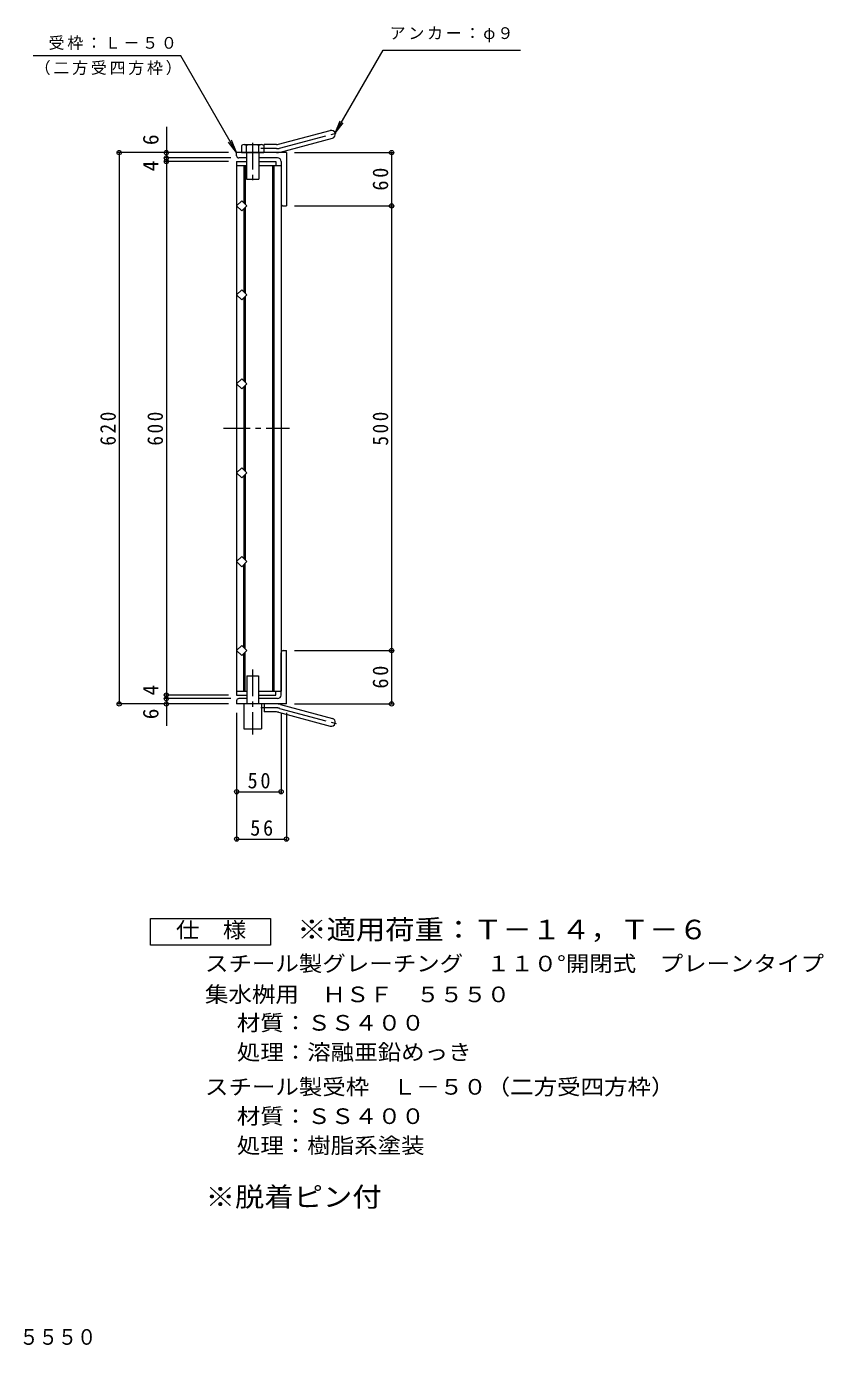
# Model space of a CAD drawing. Units: millimetres, scale not verified. Extents: x -895 to 1060, y -823 to 783.
# Drawn here: x 163 to 1060, y -823 to 662 of the extents above; entities that cross this region are included whole.
import ezdxf
from ezdxf.enums import TextEntityAlignment as Align

# ---------------------------------------------------------------- set-up
doc = ezdxf.new("R2010")
doc.units = ezdxf.units.MM
doc.header["$LTSCALE"] = 6
doc.header["$PDMODE"] = 32
doc.header["$PDSIZE"] = 4.8
doc.linetypes.add('CHAIN1', pattern=[8, 5, -1, 1, -1])
doc.linetypes.add('CHAIN2', pattern=[12, 9, -1, 1, -1])
for name, color, linetype, lineweight in [('A-1', 2, 'Continuous', 9), ('A-2', 3, 'Continuous', 9), ('A-4', 7, 'Continuous', 9), ('A-5', 7, 'Continuous', 9), ('A-9', 4, 'Continuous', 9), ('F-4_F-4ﾚｲﾔ', 2, 'Continuous', 9)]:
    doc.layers.add(name, color=color, linetype=linetype, lineweight=lineweight)
doc.layers.add('F-5_F-5ﾚｲﾔ', color=2, linetype='Continuous')
doc.styles.add('ＭＳ ゴシック', font='')
doc.styles.get('ＭＳ ゴシック').set_extended_font_data('MS Gothic')

msp = doc.modelspace()

# ---------------------------------------------------------------- linework, layer by layer
at = {"layer": 'A-1'}
for p, q in [((446.874, 529.335), (505.065, 544.927)), ((449.204, 520.642), (507.395, 536.234)), ((399.73, 516.528), (399.73, 520.028)), ((455.73, 520.028), (399.73, 520.028)), ((430.73, 520.028), (430.73, 529.028)), ((444.545, 529.028), (430.73, 529.028)), ((455.73, 520.028), (455.73, 460.028)), ((410.73, 514.028), (402.23, 514.028)), ((445.73, 514.028), (424.73, 514.028)), ((449.73, 510.028), (449.73, 462.528)), ((452.23, 460.028), (455.73, 460.028)), ((449.73, -89.972), (449.73, -42.472)), ((452.23, -39.972), (455.73, -39.972)), ((455.73, -99.972), (455.73, -39.972)), ((399.73, -96.472), (399.73, -99.972)), ((455.73, -99.972), (399.73, -99.972)), ((411.23, -93.972), (402.23, -93.972)), ((445.73, -93.972), (424.23, -93.972)), ((430.73, -99.972), (430.73, -108.972)), ((449.204, -100.585), (507.395, -116.178)), ((444.545, -108.972), (430.73, -108.972)), ((446.874, -109.279), (505.065, -124.871))]:
    msp.add_line(p, q, dxfattribs=at)
at = {"layer": 'A-1', "linetype": 'CHAIN2'}
for p, q in [((448.039, 524.988), (513.206, 542.45)), ((444.545, 524.528), (426.925, 524.528)), ((444.545, -104.472), (426.925, -104.472)), ((448.039, -104.932), (513.206, -122.393))]:
    msp.add_line(p, q, dxfattribs=at)
at = {"layer": 'A-1'}
for centre, radius, start, end in [((506.23, 540.581), 4.5, 285.00014, 104.99991), ((444.545, 538.028), 9, 270, 285.00002), ((444.545, 538.028), 18, 270, 285), ((402.23, 516.528), 2.5, 180, 270), ((445.73, 510.028), 4, 0, 90), ((452.23, 462.528), 2.5, 180, 266.38774), ((452.23, 462.528), 2.5, 266.38774, 270), ((452.23, -42.472), 2.5, 90, 180), ((402.23, -96.472), 2.5, 90, 180), ((444.545, -117.972), 18, 74.99998, 89.99998), ((445.73, -89.972), 4, 270, 0), ((444.545, -117.972), 9, 74.99998, 90), ((506.23, -120.524), 4.5, 255.00008, 74.99986)]:
    msp.add_arc(centre, radius, start, end, dxfattribs=at)
at = {"layer": 'A-1', "linetype": 'CHAIN2'}
for centre, start, end in [((444.545, 538.028), 270, 284.99995), ((444.545, -117.972), 75.00005, 90)]:
    msp.add_arc(centre, 13.5, start, end, dxfattribs=at)
at = {"layer": 'A-2'}
for p, q in [((399.73, 510.028), (399.73, -89.972)), ((399.73, 510.028), (410.73, 510.028)), ((399.73, 505.528), (410.73, 505.528)), ((407.73, 505.528), (407.73, 463.342)), ((409.23, 505.528), (409.23, 461.842)), ((424.73, 510.028), (443.73, 510.028)), ((424.73, 505.528), (449.73, 505.528)), ((440.23, 505.528), (440.23, -85.472)), ((441.73, 505.528), (441.73, -85.472)), ((443.73, 510.028), (443.73, 505.528)), ((449.73, 505.528), (449.73, -85.472)), ((407.73, 456.715), (407.73, 363.342)), ((409.23, 458.215), (409.23, 361.842)), ((399.73, 360.028), (405.387, 365.685)), ((405.387, 365.685), (411.043, 360.028)), ((407.73, 356.715), (407.73, 263.342)), ((409.23, 358.215), (409.23, 261.842)), ((399.73, 260.028), (405.387, 265.685)), ((405.387, 265.685), (411.043, 260.028)), ((407.73, 256.715), (407.73, 163.342)), ((409.23, 258.215), (409.23, 161.842)), ((399.73, 160.028), (405.387, 154.371)), ((405.387, 154.371), (411.043, 160.028)), ((407.73, 156.714), (407.73, 63.342)), ((409.23, 158.214), (409.23, 61.842)), ((399.73, 60.028), (405.387, 54.371)), ((405.387, 54.371), (411.043, 60.028)), ((407.73, -36.658), (407.73, 56.714)), ((409.23, -38.158), (409.23, 58.214)), ((407.73, -85.472), (407.73, -43.286)), ((409.23, -85.472), (409.23, -41.786)), ((399.73, -85.472), (411.23, -85.472)), ((424.23, -85.472), (449.73, -85.472)), ((399.73, -89.972), (411.23, -89.972))]:
    msp.add_line(p, q, dxfattribs=at)
at = {"layer": 'A-2', "linetype": 'CHAIN1'}
msp.add_line((385.091, 210.028), (459.309, 210.028), dxfattribs=at)
at = {"layer": 'A-2'}
for points in [[(411.043, 460.028), (405.387, 454.372), (399.73, 460.028), (405.387, 465.685)], [(411.043, -39.972), (405.387, -34.315), (399.73, -39.972), (405.387, -45.629)]]:
    msp.add_lwpolyline(points, close=True, dxfattribs=at)
for points in [[(411.043, 360.028), (405.387, 354.372), (399.73, 360.028)], [(411.043, 260.028), (405.387, 254.372), (399.73, 260.028)], [(411.043, 160.028), (405.387, 165.685), (399.73, 160.028)], [(411.043, 60.028), (405.387, 65.685), (399.73, 60.028)], [(424.23, -89.972), (443.73, -89.972), (443.73, -85.472)]]:
    msp.add_lwpolyline(points, dxfattribs=at)
at = {"layer": 'A-4'}
for p, q in [((320.649, 549.197), (320.649, -124.561)), ((390.73, 520.028), (265.768, 520.028)), ((267.568, 520.028), (267.568, -99.972)), ((329.649, 520.028), (322.449, 520.028)), ((464.73, 520.028), (575.854, 520.028)), ((574.054, 520.028), (574.054, 460.028)), ((393.23, 514.028), (318.849, 514.028)), ((390.73, 510.028), (318.849, 510.028)), ((464.73, 460.028), (575.854, 460.028)), ((574.054, 460.028), (574.054, -39.972)), ((464.73, -39.972), (575.854, -39.972)), ((574.054, -39.972), (574.054, -99.972)), ((390.73, -99.972), (265.768, -99.972)), ((390.73, -89.972), (318.849, -89.972)), ((393.23, -93.972), (318.849, -93.972)), ((464.73, -99.972), (575.854, -99.972)), ((399.73, -109.972), (399.73, -253.782)), ((449.73, -109.972), (449.73, -200.568)), ((455.73, -109.972), (455.73, -253.782)), ((399.73, -198.768), (449.73, -198.768)), ((399.73, -251.982), (455.73, -251.982))]:
    msp.add_line(p, q, dxfattribs=at)
for p in [(267.568, 520.028), (320.649, 520.028), (574.054, 520.028), (320.649, 514.028), (320.649, 510.028), (574.054, 460.028), (574.054, -39.972), (320.649, -89.972), (267.568, -99.972), (320.649, -93.972), (320.649, -99.972), (574.054, -99.972), (399.73, -198.768), (449.73, -198.768), (399.73, -251.982), (455.73, -251.982)]:
    msp.add_point(p, dxfattribs=at)
at = {"layer": 'A-5'}
for p, q in [((336.88, 628.888), (170.875, 628.888)), ((399.73, 520.028), (336.88, 628.888)), ((510.577, 541.745), (564.611, 635.336)), ((564.611, 635.336), (718.964, 635.336)), ((510.577, 541.745), (516.317, 555.603)), ((510.577, 541.745), (519.708, 553.645)), ((399.73, 520.028), (390.598, 531.929)), ((399.73, 520.028), (393.989, 533.887))]:
    msp.add_line(p, q, dxfattribs=at)
at = {"layer": 'A-9'}
for p, q in [((405.291, 527.948), (405.291, 520.028)), ((408.01, 528.989), (427.449, 528.989)), ((410.73, 520.028), (410.73, 527.948)), ((410.73, 520.028), (410.73, 490.028)), ((424.73, 520.028), (424.73, 527.948)), ((424.73, 520.028), (424.73, 490.028)), ((430.169, 527.948), (430.169, 520.028)), ((410.73, 490.028), (424.73, 490.028)), ((411.23, -68.275), (424.23, -68.275)), ((411.23, -68.275), (411.23, -99.972)), ((424.23, -68.275), (424.23, -99.972)), ((407.73, -99.972), (407.73, -127.972)), ((427.73, -99.972), (427.73, -127.972)), ((407.73, -127.972), (427.73, -127.972))]:
    msp.add_line(p, q, dxfattribs=at)
at = {"layer": 'A-9', "linetype": 'CHAIN1'}
for p, q in [((417.73, 530.923), (417.73, 484.567)), ((417.73, -61.268), (417.73, -134.464))]:
    msp.add_line(p, q, dxfattribs=at)
at = {"layer": 'A-9'}
msp.add_lwpolyline([(405.291, 520.028), (405.926, 520.028), (430.169, 520.028)], dxfattribs=at)
for centre, radius, start, end in [((408.01, 524.915), 4.074, 48.12389, 131.8763), ((417.73, 504.922), 24.066, 73.09029, 106.90971), ((427.449, 524.915), 4.074, 48.1237, 131.87611)]:
    msp.add_arc(centre, radius, start, end, dxfattribs=at)
at = {"layer": 'F-4_F-4ﾚｲﾔ'}
msp.add_lwpolyline([(302.838, -371.224), (302.838, -341.224), (437.837, -341.224), (437.837, -371.224)], close=True, dxfattribs=at)

# ---------------------------------------------------------------- texts
at = {"layer": 'A-4', "color": 2, "style": 'ＭＳ ゴシック'}
for s, p in [('6', (317.049, 528.471)), ('4', (317.049, 499.019)), ('4', (317.049, -90.412)), ('6', (317.049, -117.178))]:
    msp.add_text(s, height=17.6, rotation=90, dxfattribs=at).set_placement(p, align=Align.BOTTOM_LEFT)
at = {"layer": 'A-4', "color": 2, "char_height": 17.6, "attachment_point": 7, "rotation": 90, "style": 'ＭＳ ゴシック'}
for s, insert in [('\\T1.27;\\W0.95;60', (570.454, 477.278)), ('\\T1.27;\\W0.9;620', (263.968, 190.528)), ('\\T1.27;\\W0.9;600', (317.049, 190.528)), ('\\T1.27;\\W0.9;500', (570.454, 190.528)), ('\\T1.27;\\W0.95;60', (570.454, -82.722))]:
    msp.add_mtext(s, dxfattribs=dict(at, insert=insert))
at = {"layer": 'A-4', "color": 2, "char_height": 17.6, "attachment_point": 7, "style": 'ＭＳ ゴシック'}
for s, insert in [('\\T1.27;\\W0.95;50', (411.98, -195.168)), ('\\T1.27;\\W0.95;56', (414.98, -248.382))]:
    msp.add_mtext(s, dxfattribs=dict(at, insert=insert))
at = {"layer": 'A-5', "char_height": 13.2, "attachment_point": 7, "style": 'ＭＳ ゴシック'}
for s, insert in [('\\T1.17;アンカー：φ９', (571.776, 644.186)), ('\\T1.17;受枠：Ｌ－５０', (188.129, 635.425)), ('\\T1.17;（二方受四方枠）', (172.472, 607.046))]:
    msp.add_mtext(s, dxfattribs=dict(at, insert=insert))
at = {"layer": 'F-4_F-4ﾚｲﾔ', "style": 'ＭＳ ゴシック', "width": 1.1}
for s, p in [('仕\u3000様', (331.338, -368.225)), ('スチール製グレーチング\u3000１１０°開閉式\u3000プレーンタイプ', (364.091, -405.977)), ('集水桝用\u3000ＨＳＦ\u3000５５５０', (364.091, -440.664)), ('材質：ＳＳ４００', (399.919, -472.646)), ('処理：溶融亜鉛めっき', (399.919, -505.647)), ('スチール製受枠\u3000Ｌ－５０（二方受四方枠）', (364.092, -544.647)), ('材質：ＳＳ４００', (399.918, -577.647)), ('処理：樹脂系塗装', (399.918, -610.647))]:
    msp.add_text(s, height=17.6, dxfattribs=at).set_placement(p, align=Align.BOTTOM_LEFT)
at = {"layer": 'F-4_F-4ﾚｲﾔ', "color": 3, "style": 'ＭＳ ゴシック', "width": 1.1}
msp.add_text('※脱着ピン付', height=21.99, dxfattribs=at).set_placement((364.849, -671.861), align=Align.BOTTOM_LEFT)
at = {"layer": 'F-5_F-5ﾚｲﾔ', "color": 3, "style": 'ＭＳ ゴシック', "width": 1.1}
msp.add_text('※適用荷重：Ｔ－１４，Ｔ－６', height=21.99, dxfattribs=at).set_placement((467.837, -371.224), align=Align.BOTTOM_LEFT)
at = {"layer": 'F-5_F-5ﾚｲﾔ', "style": 'ＭＳ ゴシック', "width": 0.9}
msp.add_text('集水桝用\u3000ＨＳＦ\u3000５５５０', height=17.6, dxfattribs=at).set_placement((-39.071, -825.907), align=Align.BOTTOM_LEFT)

doc.saveas('drawing.dxf')
